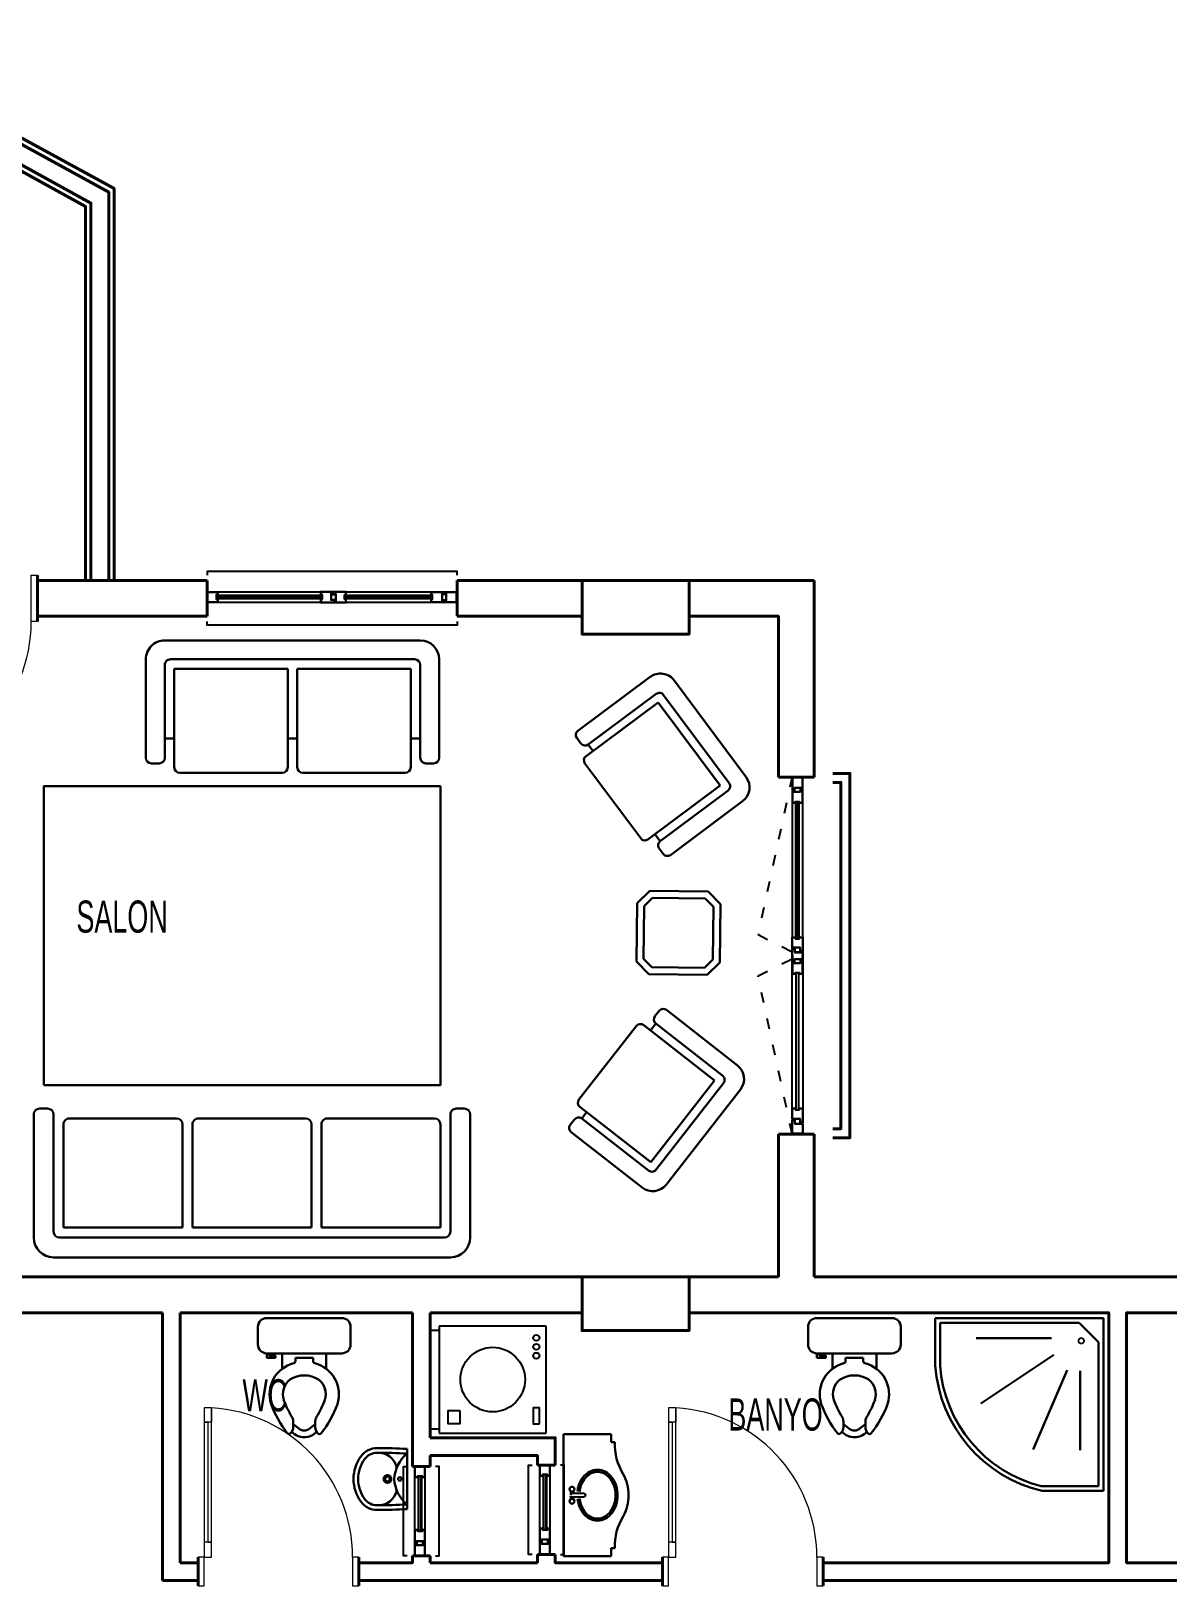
# Model space of a CAD drawing. Header units: millimetres. Extents: x 52 to 4690, y 30 to 1580.
# Drawn here: x 3074 to 3710, y 707 to 1578 of the extents above; entities that cross this region are included whole.
import ezdxf

# ---------------------------------------------------------------- set-up
doc = ezdxf.new("R2010")
doc.units = ezdxf.units.MM
doc.linetypes.add('ACAD_ISO03W100', pattern=[30, 12, -18])
doc.layers.add('14_ISLAK_MEKAN_TEFRİŞ', color=134, linetype='Continuous')
for name, color, linetype, lineweight in [('CAM', 253, 'Continuous', 15), ('duvar_40', 45, 'Continuous', 40), ('PENC_25', 74, 'Continuous', 25), ('TEF', 145, 'Continuous', 30), ('yazı', 253, 'Continuous', 20)]:
    doc.layers.add(name, color=color, linetype=linetype, lineweight=lineweight)
doc.styles.add('ARIAL', font='Arial')

# ---------------------------------------------------------------- blocks, each defined once
blk = doc.blocks.new('21')
at = {"layer": 'CAM'}
for p, q in [((3501.792109, 1069.451427), (3501.792109, 1146.012424)), ((3501.792109, 1146.012424), (3502.292109, 1146.012424)), ((3502.292109, 1146.012424), (3502.292109, 1069.451427)), ((3503.292109, 1069.451427), (3503.292109, 1146.012424)), ((3503.292109, 1146.012424), (3503.792109, 1146.012424)), ((3503.792109, 1146.012424), (3503.792109, 1069.451427)), ((3502.292109, 1069.451427), (3501.792109, 1069.451427)), ((3503.792109, 1069.451427), (3503.292109, 1069.451427)), ((3501.792109, 1050.251419), (3501.792109, 973.690422)), ((3502.292109, 1050.251419), (3501.792109, 1050.251419)), ((3502.292109, 973.690422), (3502.292109, 1050.251419)), ((3503.292109, 1050.251419), (3503.292109, 973.690422)), ((3503.792109, 1050.251419), (3503.292109, 1050.251419)), ((3503.792109, 973.690422), (3503.792109, 1050.251419)), ((3501.792109, 973.690422), (3502.292109, 973.690422)), ((3503.292109, 973.690422), (3503.792109, 973.690422))]:
    blk.add_line(p, q, dxfattribs=at)
at = {"layer": 'duvar_40', "linetype": 'ByBlock'}
for p, q in [((3492.162892, 1159.851435), (3512.162892, 1159.851435)), ((3492.162892, 959.851435), (3512.162892, 959.851435))]:
    blk.add_line(p, q, dxfattribs=at)
at = {"layer": 'duvar_40', "linetype": 'ByBlock', "flags": 128}
for points in [[(3522.673898, 1161.844051), (3532.173898, 1161.844051), (3532.173898, 957.851435), (3522.673898, 957.851435)], [(3522.673898, 1156.844051), (3527.173898, 1156.844051), (3527.173898, 962.851435), (3522.673898, 962.851435)]]:
    blk.add_lwpolyline(points, dxfattribs=at)
at = {"layer": 'PENC_25', "linetype": 'ACAD_ISO03W100', "ltscale": 0.5}
for p, q in [((3499.792119, 1160.021081), (3480.749221, 1071.608863)), ((3480.749221, 1071.608863), (3499.792119, 1062.021082)), ((3480.749221, 1048.433299), (3499.792119, 1058.02108)), ((3499.792119, 960.021081), (3480.749221, 1048.433299))]:
    blk.add_line(p, q, dxfattribs=at)
at = {"layer": 'PENC_25'}
for p, q in [((3505.79211, 1159.851423), (3499.792107, 1159.851423)), ((3499.792107, 1159.851423), (3499.792107, 1159.851423)), ((3499.792107, 1159.851423), (3505.79211, 1159.851423)), ((3499.792107, 1159.851423), (3499.792107, 1151.82664)), ((3502.792109, 1159.851423), (3499.792107, 1159.851423)), ((3499.992107, 1159.426643), (3499.992107, 1152.02664)), ((3501.592109, 1159.426643), (3499.992107, 1159.426643)), ((3503.992109, 1159.426643), (3501.592109, 1159.426643)), ((3501.592109, 1159.426643), (3501.592109, 1159.426643)), ((3505.79211, 1159.851423), (3502.792109, 1159.851423)), ((3502.792109, 1159.851423), (3502.792109, 1159.851423)), ((3502.792109, 1159.851423), (3502.792109, 1159.851423)), ((3502.792109, 1159.851423), (3502.792109, 1159.851423)), ((3505.59211, 1159.426643), (3503.992109, 1159.426643)), ((3503.992109, 1159.426643), (3503.992109, 1159.426643)), ((3505.59211, 1154.026641), (3505.59211, 1159.426643)), ((3505.79211, 1159.851423), (3505.79211, 1159.851423)), ((3505.79211, 1153.826641), (3505.79211, 1159.851423)), ((3499.792107, 1151.82664), (3501.292109, 1151.82664)), ((3504.292109, 1151.52664), (3499.792107, 1151.52664)), ((3499.792107, 1151.52664), (3499.792107, 1145.312424)), ((3499.992107, 1152.02664), (3501.092109, 1152.02664)), ((3504.492109, 1151.32664), (3499.992107, 1151.32664)), ((3499.992107, 1151.32664), (3499.992107, 1145.512424)), ((3501.092109, 1152.02664), (3501.092109, 1154.026641)), ((3501.092109, 1154.026641), (3505.59211, 1154.026641)), ((3501.292109, 1151.82664), (3501.292109, 1153.826641)), ((3501.292109, 1153.826641), (3505.79211, 1153.826641)), ((3505.79211, 1153.526641), (3504.292109, 1153.526641)), ((3504.292109, 1153.526641), (3504.292109, 1151.52664)), ((3505.59211, 1153.326641), (3504.492109, 1153.326641)), ((3504.492109, 1153.326641), (3504.492109, 1151.32664)), ((3505.59211, 1145.512424), (3505.59211, 1153.326641)), ((3505.79211, 1145.312424), (3505.79211, 1153.526641)), ((3499.792107, 1145.312424), (3501.792109, 1145.312424)), ((3499.792107, 1145.312424), (3499.792107, 1059.851423)), ((3499.992107, 1145.512424), (3501.592109, 1145.512424)), ((3501.592109, 1145.512424), (3501.592109, 1146.212424)), ((3501.592109, 1146.212424), (3503.992109, 1146.212424)), ((3501.792109, 1145.312424), (3501.792109, 1146.012424)), ((3501.792109, 1146.012424), (3503.792109, 1146.012424)), ((3503.792109, 1146.012424), (3503.792109, 1145.312424)), ((3503.792109, 1145.312424), (3505.79211, 1145.312424)), ((3503.992109, 1146.212424), (3503.992109, 1145.512424)), ((3503.992109, 1145.512424), (3505.59211, 1145.512424)), ((3505.79211, 1059.851423), (3505.79211, 1145.312424)), ((3499.792107, 1064.151425), (3499.792107, 1070.151427)), ((3499.792107, 1070.151427), (3501.792109, 1070.151427)), ((3504.292109, 1064.151425), (3499.792107, 1064.151425)), ((3499.792107, 1059.851423), (3499.792107, 1063.851425)), ((3499.792107, 1063.851425), (3501.292109, 1063.851425)), ((3499.992107, 1064.351425), (3499.992107, 1069.951427)), ((3499.992107, 1069.951427), (3501.592109, 1069.951427)), ((3504.492109, 1064.351425), (3499.992107, 1064.351425)), ((3499.992107, 1059.851423), (3499.992107, 1063.651425)), ((3499.992107, 1063.651425), (3501.092109, 1063.651425)), ((3501.092109, 1063.651425), (3501.092109, 1061.651424)), ((3501.292109, 1063.851425), (3501.292109, 1061.851424)), ((3501.592109, 1069.951427), (3501.592109, 1069.251427)), ((3501.592109, 1069.251427), (3503.992109, 1069.251427)), ((3501.792109, 1070.151427), (3501.792109, 1069.451427)), ((3501.792109, 1069.451427), (3503.792109, 1069.451427)), ((3503.792109, 1069.451427), (3503.792109, 1070.151427)), ((3503.792109, 1070.151427), (3505.79211, 1070.151427)), ((3503.992109, 1069.251427), (3503.992109, 1069.951427)), ((3503.992109, 1069.951427), (3505.59211, 1069.951427)), ((3504.292109, 1062.151424), (3504.292109, 1064.151425)), ((3504.492109, 1062.351424), (3504.492109, 1064.351425)), ((3505.59211, 1062.351424), (3504.492109, 1062.351424)), ((3505.59211, 1069.951427), (3505.59211, 1062.351424)), ((3505.79211, 1070.151427), (3505.79211, 1062.151424)), ((3499.792107, 1059.851423), (3499.792107, 1055.851421)), ((3499.792107, 974.390422), (3499.792107, 1059.851423)), ((3499.792107, 1055.851421), (3501.292109, 1055.851421)), ((3504.292109, 1055.551421), (3499.792107, 1055.551421)), ((3499.792107, 1055.551421), (3499.792107, 1049.551419)), ((3499.992107, 1059.851423), (3499.992107, 1056.051421)), ((3499.992107, 1056.051421), (3501.092109, 1056.051421)), ((3504.492109, 1055.351421), (3499.992107, 1055.351421)), ((3499.992107, 1055.351421), (3499.992107, 1049.751419)), ((3501.092109, 1061.651424), (3505.59211, 1061.651424)), ((3501.092109, 1056.051421), (3501.092109, 1058.051423)), ((3501.092109, 1058.051423), (3505.59211, 1058.051423)), ((3501.292109, 1061.851424), (3505.79211, 1061.851424)), ((3501.292109, 1055.851421), (3501.292109, 1057.851423)), ((3501.292109, 1057.851423), (3505.79211, 1057.851423)), ((3505.79211, 1062.151424), (3504.292109, 1062.151424)), ((3505.79211, 1057.551423), (3504.292109, 1057.551423)), ((3504.292109, 1057.551423), (3504.292109, 1055.551421)), ((3505.59211, 1057.351423), (3504.492109, 1057.351423)), ((3504.492109, 1057.351423), (3504.492109, 1055.351421)), ((3505.59211, 1061.651424), (3505.59211, 1059.851423)), ((3505.59211, 1058.051423), (3505.59211, 1059.851423)), ((3505.59211, 1049.751419), (3505.59211, 1057.351423)), ((3505.79211, 1061.851424), (3505.79211, 1059.851423)), ((3505.79211, 1057.851423), (3505.79211, 1059.851423)), ((3505.79211, 1059.851423), (3505.79211, 974.390422)), ((3505.79211, 1049.551419), (3505.79211, 1057.551423)), ((3499.792107, 1049.551419), (3501.792109, 1049.551419)), ((3499.992107, 1049.751419), (3501.592109, 1049.751419)), ((3501.592109, 1049.751419), (3501.592109, 1050.451419)), ((3501.592109, 1050.451419), (3503.992109, 1050.451419)), ((3501.792109, 1049.551419), (3501.792109, 1050.251419)), ((3501.792109, 1050.251419), (3503.792109, 1050.251419)), ((3503.792109, 1050.251419), (3503.792109, 1049.551419)), ((3503.792109, 1049.551419), (3505.79211, 1049.551419)), ((3503.992109, 1050.451419), (3503.992109, 1049.751419)), ((3503.992109, 1049.751419), (3505.59211, 1049.751419)), ((3499.792107, 968.176206), (3499.792107, 974.390422)), ((3499.792107, 974.390422), (3501.792109, 974.390422)), ((3504.292109, 968.176206), (3499.792107, 968.176206)), ((3499.792107, 959.851423), (3499.792107, 967.876206)), ((3499.792107, 967.876206), (3501.292109, 967.876206)), ((3499.992107, 968.376206), (3499.992107, 974.190422)), ((3499.992107, 974.190422), (3501.592109, 974.190422)), ((3504.492109, 968.376206), (3499.992107, 968.376206)), ((3499.992107, 960.276203), (3499.992107, 967.676206)), ((3499.992107, 967.676206), (3501.092109, 967.676206)), ((3501.092109, 967.676206), (3501.092109, 965.676205)), ((3501.292109, 967.876206), (3501.292109, 965.876205)), ((3501.592109, 974.190422), (3501.592109, 973.490422)), ((3501.592109, 973.490422), (3503.992109, 973.490422)), ((3501.792109, 974.390422), (3501.792109, 973.690422)), ((3501.792109, 973.690422), (3503.792109, 973.690422)), ((3503.792109, 973.690422), (3503.792109, 974.390422)), ((3503.792109, 974.390422), (3505.79211, 974.390422)), ((3503.992109, 973.490422), (3503.992109, 974.190422)), ((3503.992109, 974.190422), (3505.59211, 974.190422)), ((3504.292109, 966.176205), (3504.292109, 968.176206)), ((3504.492109, 966.376205), (3504.492109, 968.376206)), ((3505.59211, 974.190422), (3505.59211, 966.376205)), ((3505.79211, 974.390422), (3505.79211, 966.176205)), ((3505.79211, 959.851423), (3499.792107, 959.851423)), ((3499.792107, 959.851423), (3499.792107, 959.851423)), ((3499.792107, 959.851423), (3505.79211, 959.851423)), ((3502.792109, 959.851423), (3499.792107, 959.851423)), ((3501.592109, 960.276203), (3499.992107, 960.276203)), ((3501.092109, 965.676205), (3505.59211, 965.676205)), ((3501.292109, 965.876205), (3505.79211, 965.876205)), ((3503.992109, 960.276203), (3501.592109, 960.276203)), ((3501.592109, 960.276203), (3501.592109, 960.276203)), ((3505.79211, 959.851423), (3502.792109, 959.851423)), ((3502.792109, 959.851423), (3502.792109, 959.851423)), ((3502.792109, 959.851423), (3502.792109, 959.851423)), ((3502.792109, 959.851423), (3502.792109, 959.851423)), ((3505.59211, 960.276203), (3503.992109, 960.276203)), ((3503.992109, 960.276203), (3503.992109, 960.276203)), ((3505.79211, 966.176205), (3504.292109, 966.176205)), ((3505.59211, 966.376205), (3504.492109, 966.376205)), ((3505.59211, 965.676205), (3505.59211, 960.276203)), ((3505.79211, 965.876205), (3505.79211, 959.851423)), ((3505.79211, 959.851423), (3505.79211, 959.851423))]:
    blk.add_line(p, q, dxfattribs=at)
blk = doc.blocks.new('22')
at = {"layer": 'CAM', "flags": 128}
for points in [[(3177.438115, 1261.142956), (3236.500244, 1261.142956), (3236.500244, 1261.642956), (3177.438115, 1261.642956)], [(3177.438115, 1259.642956), (3236.500244, 1259.642956), (3236.500244, 1260.142956), (3177.438115, 1260.142956)], [(3249.400249, 1261.142956), (3298.323893, 1261.142956), (3298.323893, 1261.642956), (3249.400249, 1261.642956)], [(3249.400249, 1259.642956), (3298.323893, 1259.642956), (3298.323893, 1260.142956), (3249.400249, 1260.142956)]]:
    blk.add_lwpolyline(points, close=True, dxfattribs=at)
at = {"layer": 'duvar_40', "linetype": 'ByBlock', "flags": 128}
for points in [[(3172.162892, 1249.851439), (3172.162892, 1269.851439)], [(3312.162892, 1249.851439), (3312.162892, 1269.851439)]]:
    blk.add_lwpolyline(points, dxfattribs=at)
at = {"layer": 'PENC_25'}
for p, q in [((3178.138115, 1263.642957), (3297.623893, 1263.642957)), ((3297.623893, 1257.642954), (3178.138115, 1257.642954))]:
    blk.add_line(p, q, dxfattribs=at)
at = {"layer": 'PENC_25', "flags": 128}
for points in [[(3312.162892, 1272.851439), (3312.162892, 1274.851439), (3172.162892, 1274.851439), (3172.162892, 1272.851439)], [(3312.162892, 1246.851439), (3312.162892, 1244.934472), (3172.162892, 1244.934472), (3172.162892, 1246.851439)]]:
    blk.add_lwpolyline(points, dxfattribs=at)
for points in [[(3172.162892, 1263.642957), (3172.162892, 1257.642954), (3172.162892, 1257.642954)], [(3178.138115, 1257.642954), (3172.162892, 1257.642954), (3172.162892, 1263.642957), (3178.138115, 1263.642957), (3178.138115, 1261.642956), (3177.438115, 1261.642956), (3177.438115, 1259.642956), (3178.138115, 1259.642956)], [(3177.938115, 1257.842954), (3172.338112, 1257.842954), (3172.338112, 1263.442957), (3177.938115, 1263.442957), (3177.938115, 1261.842956), (3177.238115, 1261.842956), (3177.238115, 1259.442956), (3177.938115, 1259.442956)], [(3235.800244, 1257.642954), (3243.800247, 1257.642954), (3243.800247, 1259.142956), (3241.800246, 1259.142956), (3241.800246, 1263.642957), (3235.800244, 1263.642957), (3235.800244, 1261.642956), (3236.500244, 1261.642956), (3236.500244, 1259.642956), (3235.800244, 1259.642956)], [(3236.000244, 1257.842954), (3243.600247, 1257.842954), (3243.600247, 1258.942956), (3241.600246, 1258.942956), (3241.600246, 1263.442957), (3236.000244, 1263.442957), (3236.000244, 1261.842956), (3236.700244, 1261.842956), (3236.700244, 1259.442956), (3236.000244, 1259.442956)], [(3250.100249, 1263.642957), (3242.100246, 1263.642957), (3242.100246, 1262.142956), (3244.100247, 1262.142956), (3244.100247, 1257.642954), (3250.100249, 1257.642954), (3250.100249, 1259.642956), (3249.400249, 1259.642956), (3249.400249, 1261.642956), (3250.100249, 1261.642956)], [(3249.900249, 1263.442957), (3242.300246, 1263.442957), (3242.300246, 1262.342956), (3244.300247, 1262.342956), (3244.300247, 1257.842954), (3249.900249, 1257.842954), (3249.900249, 1259.442956), (3249.200249, 1259.442956), (3249.200249, 1261.842956), (3249.900249, 1261.842956)], [(3297.623893, 1263.642957), (3305.83811, 1263.642957), (3305.83811, 1262.142956), (3303.838109, 1262.142956), (3303.838109, 1257.642954), (3297.623893, 1257.642954), (3297.623893, 1259.642956), (3298.323893, 1259.642956), (3298.323893, 1261.642956), (3297.623893, 1261.642956)], [(3297.823893, 1263.442957), (3305.63811, 1263.442957), (3305.63811, 1262.342956), (3303.638109, 1262.342956), (3303.638109, 1257.842954), (3297.823893, 1257.842954), (3297.823893, 1259.442956), (3298.523893, 1259.442956), (3298.523893, 1261.842956), (3297.823893, 1261.842956)], [(3312.162892, 1257.642954), (3304.138109, 1257.642954), (3304.138109, 1259.142956), (3306.13811, 1259.142956), (3306.13811, 1263.642957), (3312.162892, 1263.642957), (3312.162892, 1260.642956)], [(3311.738112, 1257.842954), (3304.338109, 1257.842954), (3304.338109, 1258.942956), (3306.33811, 1258.942956), (3306.33811, 1263.442957), (3311.738112, 1263.442957), (3311.738112, 1261.842956), (3311.738112, 1259.442956)], [(3312.162892, 1263.642957), (3312.162892, 1257.642954)], [(3235.600244, 1261.142956), (3236.500244, 1261.142956), (3236.500244, 1260.142956), (3235.600244, 1260.142956)]]:
    blk.add_lwpolyline(points, close=True, dxfattribs=at)
blk = doc.blocks.new('C6')
at = {"layer": 'duvar_40', "linetype": 'ByBlock'}
for p, q in [((2987.162892, 1272.895972), (2987.162892, 1246.895878)), ((3077.162892, 1272.851388), (3077.162892, 1246.851295)), ((2987.162887, 1249.896051), (2987.162887, 1269.896051)), ((3077.162887, 1269.851467), (3077.162887, 1249.851467)), ((3077.17441, 1269.850711), (3077.162892, 1269.850711)), ((3077.162892, 1269.850711), (3077.17441, 1269.850711))]:
    blk.add_line(p, q, dxfattribs=at)
at = {"layer": 'PENC_25', "lineweight": 20}
for p, q in [((2987.162892, 1246.895878), (2987.162892, 1272.896023)), ((2987.162892, 1272.895972), (2990.63547, 1272.895972)), ((2990.63547, 1272.895972), (2990.63547, 1246.895878)), ((3073.690313, 1246.851295), (3073.690313, 1272.851388)), ((3073.690313, 1272.851388), (3077.162892, 1272.851388)), ((3077.162892, 1272.851439), (3077.162892, 1246.851295)), ((2990.63547, 1246.895878), (2987.162892, 1246.895878)), ((3077.162892, 1246.851295), (3073.690313, 1246.851295)), ((2994.63547, 1163.172473), (2990.63547, 1163.172473))]:
    blk.add_line(p, q, dxfattribs=at)
at = {"layer": 'PENC_25', "lineweight": 20, "flags": 128}
blk.add_lwpolyline([(2990.63547, 1163.172473), (2990.63547, 1246.895878), (2994.63547, 1246.895878), (2994.63547, 1163.172473), (2994.63547, 1171.244909), (2990.63547, 1171.244909), (2992.63547, 1171.244909), (2992.63547, 1238.333976), (2994.63547, 1238.333976), (2990.63547, 1238.333976)], dxfattribs=at)
at = {"layer": 'PENC_25', "lineweight": 20}
blk.add_arc((2989.888225, 1246.839993), 83.80209, 273.247447, 0.007727, dxfattribs=at)
blk = doc.blocks.new('F3')
at = {"layer": 'duvar_40', "linetype": 'ByBlock'}
for p, q in [((3167.162892, 706.851481), (3167.162892, 722.851575)), ((3257.162892, 706.896065), (3257.162892, 722.896159)), ((3167.162887, 719.851402), (3167.162887, 709.851402)), ((3257.162887, 709.895986), (3257.162887, 719.895986)), ((3257.17441, 709.896742), (3257.162892, 709.896742)), ((3257.162892, 709.896742), (3257.17441, 709.896742))]:
    blk.add_line(p, q, dxfattribs=at)
at = {"layer": 'PENC_25', "lineweight": 20}
for p, q in [((3174.63547, 806.57498), (3170.63547, 806.57498)), ((3170.63547, 722.851575), (3167.162892, 722.851575)), ((3167.162892, 722.851575), (3167.162892, 706.85143)), ((3170.63547, 706.851481), (3170.63547, 722.851575)), ((3257.162892, 722.896159), (3253.690313, 722.896159)), ((3253.690313, 722.896159), (3253.690313, 706.896065)), ((3257.162892, 706.896014), (3257.162892, 722.896159)), ((3167.162892, 706.851481), (3170.63547, 706.851481)), ((3253.690313, 706.896065), (3257.162892, 706.896065))]:
    blk.add_line(p, q, dxfattribs=at)
at = {"layer": 'PENC_25', "lineweight": 20, "flags": 128}
blk.add_lwpolyline([(3170.63547, 806.57498), (3170.63547, 722.851575), (3174.63547, 722.851575), (3174.63547, 806.57498), (3174.63547, 798.502545), (3170.63547, 798.502545), (3172.63547, 798.502545), (3172.63547, 731.413478), (3174.63547, 731.413478), (3170.63547, 731.413478)], dxfattribs=at)
at = {"layer": 'PENC_25', "lineweight": 20}
blk.add_arc((3169.888225, 722.907461), 83.80209, 359.992273, 86.752553, dxfattribs=at)
blk = doc.blocks.new('F4')
at = {"layer": 'duvar_40', "linetype": 'ByBlock'}
for p, q in [((3427.162892, 706.851481), (3427.162892, 722.851575)), ((3517.162892, 706.896065), (3517.162892, 722.896159)), ((3427.162887, 719.851402), (3427.162887, 709.851402)), ((3517.162887, 709.895986), (3517.162887, 719.895986)), ((3517.17441, 709.896742), (3517.162892, 709.896742)), ((3517.162892, 709.896742), (3517.17441, 709.896742))]:
    blk.add_line(p, q, dxfattribs=at)
at = {"layer": 'PENC_25', "lineweight": 20}
for p, q in [((3434.63547, 806.57498), (3430.63547, 806.57498)), ((3430.63547, 722.851575), (3427.162892, 722.851575)), ((3427.162892, 722.851575), (3427.162892, 706.85143)), ((3430.63547, 706.851481), (3430.63547, 722.851575)), ((3517.162892, 722.896159), (3513.690313, 722.896159)), ((3513.690313, 722.896159), (3513.690313, 706.896065)), ((3517.162892, 706.896014), (3517.162892, 722.896159)), ((3427.162892, 706.851481), (3430.63547, 706.851481)), ((3513.690313, 706.896065), (3517.162892, 706.896065))]:
    blk.add_line(p, q, dxfattribs=at)
at = {"layer": 'PENC_25', "lineweight": 20, "flags": 128}
blk.add_lwpolyline([(3430.63547, 806.57498), (3430.63547, 722.851575), (3434.63547, 722.851575), (3434.63547, 806.57498), (3434.63547, 798.502545), (3430.63547, 798.502545), (3432.63547, 798.502545), (3432.63547, 731.413478), (3434.63547, 731.413478), (3430.63547, 731.413478)], dxfattribs=at)
at = {"layer": 'PENC_25', "lineweight": 20}
blk.add_arc((3429.888225, 722.907461), 83.80209, 359.992273, 86.752553, dxfattribs=at)
blk = doc.blocks.new('F5')
at = {"layer": 'CAM', "flags": 128}
for points in [[(3360.871375, 769.189158), (3360.871375, 738.303381), (3360.371375, 738.303381), (3360.371375, 769.189158)], [(3362.371375, 769.189158), (3362.371375, 738.303381), (3361.871375, 738.303381), (3361.871375, 769.189158)]]:
    blk.add_lwpolyline(points, close=True, dxfattribs=at)
at = {"layer": 'duvar_40', "linetype": 'ByBlock', "flags": 128}
for points in [[(3367.162892, 774.464381), (3357.162892, 774.464381)], [(3367.162892, 724.464381), (3357.162892, 724.464381)]]:
    blk.add_lwpolyline(points, dxfattribs=at)
at = {"layer": 'PENC_25'}
for p, q in [((3358.371374, 768.489158), (3358.371374, 739.003381)), ((3364.371377, 739.003381), (3364.371377, 768.489158))]:
    blk.add_line(p, q, dxfattribs=at)
at = {"layer": 'PENC_25', "flags": 128}
for points in [[(3354.162892, 724.464381), (3352.162892, 724.464381), (3352.162892, 774.464381), (3354.162892, 774.464381)], [(3370.162892, 724.464381), (3372.079859, 724.464381), (3372.079859, 774.464381), (3370.162892, 774.464381)]]:
    blk.add_lwpolyline(points, dxfattribs=at)
for points in [[(3358.371374, 774.464381), (3364.371377, 774.464381), (3364.371377, 774.464381)], [(3364.371377, 768.489158), (3364.371377, 774.464381), (3358.371374, 774.464381), (3358.371374, 768.489158), (3360.371375, 768.489158), (3360.371375, 769.189158), (3362.371375, 769.189158), (3362.371375, 768.489158)], [(3364.171377, 768.689158), (3364.171377, 774.289162), (3358.571374, 774.289162), (3358.571374, 768.689158), (3360.171375, 768.689158), (3360.171375, 769.389158), (3362.571375, 769.389158), (3362.571375, 768.689158)], [(3358.371374, 739.003381), (3358.371374, 730.789163), (3359.871375, 730.789163), (3359.871375, 732.789164), (3364.371377, 732.789164), (3364.371377, 739.003381), (3362.371375, 739.003381), (3362.371375, 738.303381), (3360.371375, 738.303381), (3360.371375, 739.003381)], [(3364.371377, 724.464381), (3364.371377, 732.489164), (3362.871375, 732.489164), (3362.871375, 730.489163), (3358.371374, 730.489163), (3358.371374, 724.464381), (3361.371375, 724.464381)], [(3358.571374, 738.803381), (3358.571374, 730.989163), (3359.671375, 730.989163), (3359.671375, 732.989164), (3364.171377, 732.989164), (3364.171377, 738.803381), (3362.571375, 738.803381), (3362.571375, 738.103381), (3360.171375, 738.103381), (3360.171375, 738.803381)], [(3364.171377, 724.889161), (3364.171377, 732.289164), (3363.071375, 732.289164), (3363.071375, 730.289163), (3358.571374, 730.289163), (3358.571374, 724.889161), (3360.171375, 724.889161), (3362.571375, 724.889161)], [(3358.371374, 724.464381), (3364.371377, 724.464381)]]:
    blk.add_lwpolyline(points, close=True, dxfattribs=at)
blk = doc.blocks.new('F7')
at = {"layer": 'CAM', "flags": 128}
for points in [[(3290.871375, 768.375391), (3290.871375, 737.489613), (3290.371375, 737.489613), (3290.371375, 768.375391)], [(3292.371375, 768.375391), (3292.371375, 737.489613), (3291.871375, 737.489613), (3291.871375, 768.375391)]]:
    blk.add_lwpolyline(points, close=True, dxfattribs=at)
at = {"layer": 'duvar_40', "linetype": 'ByBlock', "flags": 128}
for points in [[(3297.162892, 773.650614), (3287.162892, 773.650614)], [(3297.162892, 723.650614), (3287.162892, 723.650614)]]:
    blk.add_lwpolyline(points, dxfattribs=at)
at = {"layer": 'PENC_25'}
for p, q in [((3288.371374, 767.675391), (3288.371374, 738.189613)), ((3294.371377, 738.189613), (3294.371377, 767.675391))]:
    blk.add_line(p, q, dxfattribs=at)
at = {"layer": 'PENC_25', "flags": 128}
for points in [[(3284.162892, 723.650614), (3282.162892, 723.650614), (3282.162892, 773.650614), (3284.162892, 773.650614)], [(3300.162892, 723.650614), (3302.079859, 723.650614), (3302.079859, 773.650614), (3300.162892, 773.650614)]]:
    blk.add_lwpolyline(points, dxfattribs=at)
for points in [[(3288.371374, 773.650614), (3294.371377, 773.650614), (3294.371377, 773.650614)], [(3294.371377, 767.675391), (3294.371377, 773.650614), (3288.371374, 773.650614), (3288.371374, 767.675391), (3290.371375, 767.675391), (3290.371375, 768.375391), (3292.371375, 768.375391), (3292.371375, 767.675391)], [(3294.171377, 767.875391), (3294.171377, 773.475394), (3288.571374, 773.475394), (3288.571374, 767.875391), (3290.171375, 767.875391), (3290.171375, 768.575391), (3292.571375, 768.575391), (3292.571375, 767.875391)], [(3288.371374, 738.189613), (3288.371374, 729.975396), (3289.871375, 729.975396), (3289.871375, 731.975397), (3294.371377, 731.975397), (3294.371377, 738.189613), (3292.371375, 738.189613), (3292.371375, 737.489613), (3290.371375, 737.489613), (3290.371375, 738.189613)], [(3294.371377, 723.650614), (3294.371377, 731.675397), (3292.871375, 731.675397), (3292.871375, 729.675396), (3288.371374, 729.675396), (3288.371374, 723.650614), (3291.371375, 723.650614)], [(3288.571374, 737.989613), (3288.571374, 730.175396), (3289.671375, 730.175396), (3289.671375, 732.175397), (3294.171377, 732.175397), (3294.171377, 737.989613), (3292.571375, 737.989613), (3292.571375, 737.289613), (3290.171375, 737.289613), (3290.171375, 737.989613)], [(3294.171377, 724.075394), (3294.171377, 731.475397), (3293.071375, 731.475397), (3293.071375, 729.475396), (3288.571374, 729.475396), (3288.571374, 724.075394), (3290.171375, 724.075394), (3292.571375, 724.075394)], [(3288.371374, 723.650614), (3294.371377, 723.650614)]]:
    blk.add_lwpolyline(points, close=True, dxfattribs=at)
blk = doc.blocks.new('cc20')
at = {"layer": '14_ISLAK_MEKAN_TEFRİŞ'}
for p, q in [((1742.369819, -368.612928), (1682.369819, -368.612928)), ((1682.369819, -368.612928), (1682.369819, -428.612928)), ((1742.369819, -428.612928), (1742.369819, -368.612928)), ((1682.369819, -428.612928), (1742.369819, -428.612928)), ((1684.90983, -428.612928), (1684.90983, -433.612928)), ((1684.90983, -433.612928), (1734.90983, -433.612928)), ((1734.90983, -433.612928), (1739.90983, -433.612928))]:
    blk.add_line(p, q, dxfattribs=at)
at = {"layer": '14_ISLAK_MEKAN_TEFRİŞ', "flags": 128}
for points in [[(1737.220816, -372.507007), (1728.120789, -372.507007), (1728.120789, -375.879618), (1737.220816, -375.879618)], [(1729.622102, -417.062859), (1737.209566, -417.062859), (1737.209566, -423.576721), (1729.622102, -423.576721)]]:
    blk.add_lwpolyline(points, close=True, dxfattribs=at)
blk.add_lwpolyline([(1739.90983, -433.612928), (1739.90983, -428.612928)], dxfattribs=at)
at = {"layer": '14_ISLAK_MEKAN_TEFRİŞ'}
for centre, radius in [((1688.999124, -374.193312), 1.686306), ((1693.999124, -374.193312), 1.686306), ((1698.999124, -374.193312), 1.686306), ((1712.369819, -398.612928), 18.080866)]:
    blk.add_circle(centre, radius, dxfattribs=at)
blk = doc.blocks.new('kjnklnlkfşfg')
at = {"layer": 'TEF'}
for p, q in [((55318.198142, 10894.247562), (55318.198142, 10952.02534)), ((55325.97592, 10955.358673), (55321.531476, 10955.358673)), ((55329.309254, 10897.580895), (55329.309254, 10952.02534)), ((55329.309254, 10952.02534), (55334.864809, 10952.02534)), ((55334.864809, 10899.803117), (55334.864809, 10957.580895)), ((55398.198142, 10960.914228), (55338.198142, 10960.914228)), ((55401.531476, 10899.803117), (55401.531476, 10957.580895)), ((55401.531476, 10952.02534), (55406.608263, 10952.02534)), ((55406.608263, 10897.580895), (55406.608263, 10952.02534)), ((55409.941597, 10955.358673), (55414.386041, 10955.358673)), ((55417.719374, 10894.247562), (55417.719374, 10952.02534)), ((55404.309254, 10894.247562), (55332.642587, 10894.247562)), ((55401.531476, 10899.803117), (55334.864809, 10899.803117)), ((55404.309254, 10883.136451), (55329.309254, 10883.136451)), ((55404.309254, 10883.136451), (55406.608434, 10883.136451))]:
    blk.add_line(p, q, dxfattribs=at)
for centre, radius, start, end in [((55321.531476, 10952.02534), 3.333333, 90, 180), ((55325.97592, 10952.02534), 3.333333, 0, 90), ((55338.198142, 10957.580895), 3.333333, 90, 180), ((55398.198142, 10957.580895), 3.333333, 0, 90), ((55409.941597, 10952.02534), 3.333333, 90, 180), ((55414.386041, 10952.02534), 3.333333, 0, 90), ((55329.309254, 10894.247562), 11.111111, 180, 270), ((55332.642587, 10897.580895), 3.333333, 180, 270), ((55403.27493, 10897.580895), 3.333333, 270, 0), ((55406.608263, 10894.247562), 11.111111, 270, 0)]:
    blk.add_arc(centre, radius, start, end, dxfattribs=at)
blk = doc.blocks.new('ÇSDKJLFGDF')
at = {"layer": 'TEF'}
for p, q in [((86252.764353, -35586.344067), (86314.764353, -35586.344067)), ((86317.764353, -35593.344067), (86317.764353, -35589.344067)), ((86242.764353, -35696.344067), (86242.764353, -35596.344067)), ((86252.764353, -35696.344067), (86252.764353, -35599.344067)), ((86255.764353, -35596.344067), (86314.764353, -35596.344067)), ((86257.764353, -35661.344067), (86257.764353, -35601.344067)), ((86257.764353, -35601.344067), (86309.764353, -35601.344067)), ((86312.764353, -35658.344067), (86312.764353, -35604.344067)), ((86257.764353, -35661.344067), (86309.764353, -35661.344067)), ((86257.764353, -35666.344067), (86309.764353, -35666.344067)), ((86257.764353, -35696.344067), (86257.764353, -35666.344067)), ((86312.764353, -35696.344067), (86312.764353, -35669.344067)), ((86242.764353, -35696.344067), (86242.764353, -35796.344067)), ((86252.764353, -35696.344067), (86252.764353, -35793.344067)), ((86257.764353, -35696.344067), (86257.764353, -35726.344067)), ((86312.764353, -35696.344067), (86312.764353, -35723.344067)), ((86257.764353, -35726.344067), (86309.764353, -35726.344067)), ((86257.764353, -35731.344067), (86257.764353, -35791.344067)), ((86257.764353, -35731.344067), (86309.764353, -35731.344067)), ((86312.764353, -35734.344067), (86312.764353, -35788.344067)), ((86255.764353, -35796.344067), (86314.764353, -35796.344067)), ((86257.764353, -35791.344067), (86309.764353, -35791.344067)), ((86317.764353, -35799.344067), (86317.764353, -35803.344067)), ((86252.764353, -35806.344067), (86314.764353, -35806.344067))]:
    blk.add_line(p, q, dxfattribs=at)
for centre, radius, start, end in [((86252.764353, -35596.344067), 10, 90, 180), ((86314.764353, -35589.344067), 3, 0, 90), ((86314.764353, -35593.344067), 3, 270, 0), ((86255.764353, -35599.344067), 3, 90, 180), ((86309.764353, -35604.344067), 3, 0, 90), ((86309.764353, -35658.344067), 3, 270, 0), ((86309.764353, -35669.344067), 3, 0, 90), ((86309.764353, -35723.344067), 3, 270, 0), ((86309.764353, -35734.344067), 3, 0, 90), ((86309.764353, -35788.344067), 3, 270, 0), ((86252.764353, -35796.344067), 10, 180, 270), ((86255.764353, -35793.344067), 3, 180, 270), ((86314.764353, -35799.344067), 3, 0, 90), ((86314.764353, -35803.344067), 3, 270, 0)]:
    blk.add_arc(centre, radius, start, end, dxfattribs=at)
blk = doc.blocks.new('kjlfdndşlknfndfkldfdf')
at = {"layer": 'TEF'}
for p, q in [((55328.507839, 11493.256828), (55246.495339, 11493.256828)), ((55328.507839, 11493.256828), (55410.520339, 11493.256828)), ((55234.345339, 11481.106828), (55234.345339, 11417.926828)), ((55328.507839, 11481.106828), (55250.140339, 11481.106828)), ((55328.507839, 11481.106828), (55406.875339, 11481.106828)), ((55422.670339, 11481.106828), (55422.670339, 11417.926828)), ((55246.495339, 11477.461828), (55246.495339, 11417.926828)), ((55325.470339, 11475.031828), (55252.570339, 11475.031828)), ((55252.570339, 11475.031828), (55252.570339, 11411.851828)), ((55325.470339, 11475.031828), (55325.470339, 11411.851828)), ((55331.545339, 11475.031828), (55331.545339, 11411.851828)), ((55331.545339, 11475.031828), (55404.445339, 11475.031828)), ((55404.445339, 11475.031828), (55404.445339, 11411.851828)), ((55410.520339, 11477.461828), (55410.520339, 11417.926828)), ((55246.495339, 11430.345269), (55252.570339, 11430.345269)), ((55325.470339, 11430.345269), (55331.545339, 11430.345269)), ((55404.445339, 11430.345269), (55410.520339, 11430.345269)), ((55242.850339, 11414.281828), (55237.990339, 11414.281828)), ((55414.165339, 11414.281828), (55419.025339, 11414.281828)), ((55321.825339, 11408.206828), (55256.215339, 11408.206828)), ((55335.190339, 11408.206828), (55400.800339, 11408.206828))]:
    blk.add_line(p, q, dxfattribs=at)
for centre, radius, start, end in [((55246.495339, 11481.106828), 12.15, 90, 180), ((55410.520339, 11481.106828), 12.15, 0, 90), ((55250.140339, 11477.461828), 3.645, 90, 180), ((55406.875339, 11477.461828), 3.645, 0, 90), ((55237.990339, 11417.926828), 3.645, 180, 270), ((55242.850339, 11417.926828), 3.645, 270, 0), ((55256.215339, 11411.851828), 3.645, 180, 270), ((55321.825339, 11411.851828), 3.645, 270, 0), ((55335.190339, 11411.851828), 3.645, 180, 270), ((55400.800339, 11411.851828), 3.645, 270, 0), ((55414.165339, 11417.926828), 3.645, 180, 270), ((55419.025339, 11417.926828), 3.645, 270, 0)]:
    blk.add_arc(centre, radius, start, end, dxfattribs=at)
blk = doc.blocks.new('ö_nklnlşfdndfnşnklm')
at = {"layer": 'TEF'}
for p, q in [((55887.708381, 10361.082379), (55841.99727, 10361.082379)), ((55836.619492, 10355.704601), (55836.619492, 10344.949046)), ((55893.086159, 10344.949046), (55893.086159, 10355.704601)), ((55841.99727, 10339.571268), (55887.708381, 10339.571268)), ((55851.408381, 10330.160157), (55851.408381, 10339.571268)), ((55859.475048, 10336.882379), (55859.475048, 10334.8249)), ((55870.230603, 10336.882379), (55859.475048, 10336.882379)), ((55870.230603, 10334.8249), (55870.230603, 10336.882379)), ((55878.29727, 10330.160157), (55878.29727, 10339.571268)), ((55882.330603, 10336.882379), (55882.330603, 10338.226823)), ((55882.330603, 10338.226823), (55886.363937, 10338.226823)), ((55887.708381, 10336.882379), (55882.330603, 10336.882379)), ((55886.363937, 10338.226823), (55886.363937, 10339.571268)), ((55887.708381, 10339.571268), (55887.708381, 10336.882379)), ((55858.130603, 10298.077512), (55858.130603, 10294.591908)), ((55861.283094, 10294.045599), (55858.130603, 10296.382189)), ((55868.422557, 10294.045599), (55871.575048, 10296.382189)), ((55871.575048, 10298.077512), (55871.575048, 10294.692432))]:
    blk.add_line(p, q, dxfattribs=at)
for centre, radius, start, end in [((55841.99727, 10355.704601), 5.377778, 90, 180), ((55887.708381, 10355.704601), 5.377778, 0, 90), ((55841.99727, 10344.949046), 5.377778, 180, 270), ((55887.708381, 10344.949046), 5.377778, 270, 0), ((55863.105048, 10314.699046), 19.387056, 103.883364, 198.183653), ((55858.130603, 10334.8249), 1.344444, 283.883364, 0), ((55871.575048, 10334.8249), 1.344444, 180, 256.116636), ((55866.600603, 10314.699046), 19.387056, 341.816347, 76.116636), ((55863.105048, 10314.699046), 11.320389, 127.108298, 198.183653), ((55864.852826, 10309.675938), 16.450886, 57.797266, 122.202734), ((55866.600603, 10314.699046), 11.320389, 341.816347, 52.891702), ((55901.825048, 10328.815712), 52.526624, 199.440035, 212.062492), ((55827.880603, 10328.815712), 52.526624, 327.937508, 340.559965), ((55901.825048, 10328.815712), 60.593291, 199.440035, 218.734582), ((55827.880603, 10328.815712), 60.593291, 321.334991, 340.559965), ((55852.752826, 10294.591908), 5.377778, 315.060102, 0), ((55852.752826, 10298.077512), 5.377778, 0, 32.062492), ((55864.852826, 10297.445341), 4.929629, 223.602819, 316.397181), ((55876.952826, 10298.077512), 5.377778, 147.937508, 180), ((55876.952826, 10294.692432), 5.377778, 180, 225.837529), ((55855.607813, 10291.742904), 1.344444, 218.734582, 315.060102), ((55864.852826, 10298.789786), 10.307407, 223.602819, 316.397181), ((55874.142821, 10291.799051), 1.344444, 225.837529, 321.334991)]:
    blk.add_arc(centre, radius, start, end, dxfattribs=at)
blk = doc.blocks.new('LAV60')
for p in [(-29.2, 0), (29.2, 0)]:
    blk.add_line(p, (0, 0))
for centre, radius, start, end in [((1.524505, 21.219782), 33.623052, 219.131926, 267.401257), ((-1.524505, 21.219782), 33.623052, 272.598743, 320.868074), ((469.934198, -29.411768), 500, 176.627713, 179.95958), ((-7.572617, -27.695218), 18.04026, 100.951922, 184.147602), ((469.934198, -29.411768), 495.5, 176.597051, 179.95958), ((0, -7), 1.75, 90, 270), ((0, -7), 1.75, 270, 90), ((7.572617, -27.695218), 18.04026, 355.852398, 79.048078), ((-469.934198, -29.411768), 495.5, 0.04042, 3.402949), ((-469.934198, -29.411768), 500, 0.04042, 3.372287), ((-10.565682, -29.072795), 19.5, 179.95958, 234.056843), ((-10.565682, -29.072795), 15, 179.95958, 234.056843), ((0, -19), 3.75, 90, 270), ((0, -19), 2.3, 90, 270), ((0, -19), 3.75, 270, 90), ((0, -19), 2.3, 270, 90), ((10.565682, -29.072795), 15, 305.943157, 0.04042), ((10.565682, -29.072795), 19.5, 305.943157, 0.04042), ((0, -14.5), 37.5, 234.056843, 270), ((0, -14.5), 33, 234.056843, 270), ((0, -14.5), 33, 270, 305.943157), ((0, -14.5), 37.5, 270, 305.943157)]:
    blk.add_arc(centre, radius, start, end)
blk = doc.blocks.new('çkjnknkşfdnlkgndf')
at = {"layer": 'TEF'}
for p, q in [((56758.243028, 9826.360294), (56645.968399, 9826.360294)), ((56645.968399, 9826.360294), (56645.968399, 9710.943363)), ((56662.168399, 9823.120294), (56649.208399, 9810.160294)), ((56755.003028, 9823.120294), (56662.168399, 9823.120294)), ((56755.003028, 9823.120294), (56755.003028, 9794.72164)), ((56758.243028, 9826.360294), (56758.243028, 9794.72164)), ((56649.208399, 9810.160294), (56649.208399, 9714.183363)), ((56680.588888, 9812.964487), (56730.868861, 9813.012172)), ((56679.072801, 9801.73324), (56727.868837, 9769.257045)), ((56661.399103, 9791.16435), (56661.399103, 9738.133657)), ((56670.260015, 9791.553283), (56692.976703, 9738.555378)), ((56686.810155, 9710.943363), (56645.968399, 9710.943363)), ((56649.208399, 9714.183363), (56687.454791, 9714.183363))]:
    blk.add_line(p, q, dxfattribs=at)
at = {"layer": 'TEF', "const_width": 1.215, "flags": 128}
blk.add_lwpolyline([(56662.583533, 9811.152973, 1), (56658.938533, 9811.152973, 1)], format="xyb", close=True, dxfattribs=at)
at = {"layer": 'TEF'}
for centre, radius, start, end in [((56665.627355, 9801.347177), 92.852359, 283.18725, 355.908147), ((56665.951873, 9800.81389), 89.259306, 283.939898, 356.086326)]:
    blk.add_arc(centre, radius, start, end, dxfattribs=at)
blk = doc.blocks.new('affgh')
at = {"layer": 'TEF'}
for p, q in [((32521.628584, -20959.195972), (32521.628584, -20893.355399)), ((32547.380756, -20893.355399), (32521.628584, -20893.355399)), ((32547.380756, -20897.662161), (32547.380756, -20893.355399)), ((32547.380756, -20897.662161), (32549.325487, -20897.662161)), ((32547.380756, -20897.662161), (32549.325487, -20897.662161)), ((32525.570276, -20925.182399), (32525.570276, -20924.325354)), ((32525.570276, -20925.182399), (32525.570276, -20924.325354)), ((32525.570276, -20927.368972), (32525.570276, -20928.226016)), ((32525.570276, -20927.368972), (32525.570276, -20928.226016)), ((32532.789478, -20925.353808), (32525.984613, -20925.125263)), ((32532.789478, -20925.353808), (32525.984613, -20925.125263)), ((32532.789478, -20927.197563), (32525.984613, -20927.426108)), ((32532.789478, -20927.197563), (32525.984613, -20927.426108)), ((32526.991673, -20925.01099), (32526.991673, -20924.211082)), ((32526.991673, -20925.01099), (32526.991673, -20924.211082)), ((32526.991673, -20927.54038), (32526.991673, -20928.340288)), ((32526.991673, -20927.54038), (32526.991673, -20928.340288)), ((32549.325487, -20954.88921), (32547.380756, -20954.88921)), ((32547.380756, -20959.195972), (32547.380756, -20954.88921)), ((32549.325487, -20954.88921), (32547.380756, -20954.88921)), ((32547.380756, -20959.195972), (32521.628584, -20959.195972))]:
    blk.add_line(p, q, dxfattribs=at)
at = {"layer": 'TEF', "flags": 128}
for points in [[(32529.127136, -20928.14876, 0.04853), (32529.814459, -20931.467374, 0.085783), (32531.998633, -20935.742261, 0.10607), (32535.643423, -20938.912936, 0.126822), (32539.899744, -20940.010177, 0.126822), (32544.156065, -20938.912936, 0.10607), (32547.800855, -20935.742261, 0.085783), (32549.985029, -20931.467374, 0.075445), (32550.772883, -20926.275685, 0.075445), (32549.985029, -20921.083996, 0.085783), (32547.800855, -20916.809109, 0.10607), (32544.156065, -20913.638435, 0.126822), (32539.899744, -20912.541193, 0.126822), (32535.643423, -20913.638435, 0.105479), (32532.01481, -20916.787592, 0.091386), (32529.818449, -20920.751094, 0.05171), (32529.106046, -20924.290054, 0.05171)], [(32529.127136, -20928.14876, 0.04853), (32529.814459, -20931.467374, 0.085783), (32531.998633, -20935.742261, 0.10607), (32535.643423, -20938.912936, 0.126822), (32539.899744, -20940.010177, 0.126822), (32544.156065, -20938.912936, 0.10607), (32547.800855, -20935.742261, 0.085783), (32549.985029, -20931.467374, 0.075445), (32550.772883, -20926.275685, 0.075445), (32549.985029, -20921.083996, 0.085783), (32547.800855, -20916.809109, 0.10607), (32544.156065, -20913.638435, 0.126822), (32539.899744, -20912.541193, 0.126822), (32535.643423, -20913.638435, 0.105479), (32532.01481, -20916.787592, 0.091386), (32529.818449, -20920.751094, 0.05171), (32529.106046, -20924.290054, 0.05171)], [(32530.265102, -20928.026254, 0.04853), (32530.907472, -20931.127819, 0.085783), (32532.914266, -20935.055537, 0.10607), (32536.196755, -20937.911039, 0.126822), (32539.899744, -20938.865636, 0.126822), (32543.602733, -20937.911039, 0.10607), (32546.885222, -20935.055537, 0.085783), (32548.892017, -20931.127819, 0.075445), (32549.628342, -20926.275685, 0.075445), (32548.892017, -20921.423552, 0.085783), (32546.885222, -20917.495834, 0.10607), (32543.602733, -20914.640332, 0.126822), (32539.899744, -20913.685734, 0.126822), (32536.196755, -20914.640332, 0.10607), (32532.914266, -20917.495834, 0.091652), (32530.907472, -20921.103475, 0.051517), (32530.245391, -20924.398988, 0.046971)], [(32530.265102, -20928.026254, 0.04853), (32530.907472, -20931.127819, 0.085783), (32532.914266, -20935.055537, 0.10607), (32536.196755, -20937.911039, 0.126822), (32539.899744, -20938.865636, 0.126822), (32543.602733, -20937.911039, 0.10607), (32546.885222, -20935.055537, 0.085783), (32548.892017, -20931.127819, 0.075445), (32549.628342, -20926.275685, 0.075445), (32548.892017, -20921.423552, 0.085783), (32546.885222, -20917.495834, 0.10607), (32543.602733, -20914.640332, 0.126822), (32539.899744, -20913.685734, 0.126822), (32536.196755, -20914.640332, 0.10607), (32532.914266, -20917.495834, 0.091652), (32530.907472, -20921.103475, 0.051517), (32530.245391, -20924.398988, 0.046971)]]:
    blk.add_lwpolyline(points, format="xyb", dxfattribs=at)
at = {"layer": 'TEF'}
for centre in [(32526.123041, -20923.01122), (32526.123041, -20923.01122), (32526.123041, -20929.540151), (32526.123041, -20929.540151)]:
    blk.add_circle(centre, 1.314135, dxfattribs=at)
for centre, radius, start, end in [((32577.900589, -20899.286656), 28.62124, 176.746236, 212.893546), ((32532.106538, -20926.350984), 24.622806, 0.175216, 27.897271), ((32526.333393, -20925.978613), 0.921876, 112.230732, 182.424419), ((32526.333393, -20925.978613), 0.921876, 112.230732, 182.424419), ((32526.333393, -20926.572757), 0.921876, 177.575581, 247.769268), ((32526.333393, -20926.572757), 0.921876, 177.575581, 247.769268), ((32532.440698, -20926.207158), 0.921876, 357.575581, 67.769268), ((32532.440698, -20926.207158), 0.921876, 357.575581, 67.769268), ((32532.440698, -20926.344212), 0.921876, 292.230732, 2.424419), ((32532.440698, -20926.344212), 0.921876, 292.230732, 2.424419), ((32532.106538, -20926.200386), 24.622806, 332.102729, 359.824784), ((32577.900589, -20953.264715), 28.62124, 147.106454, 183.253764), ((32577.900589, -20953.264715), 28.62124, 147.106454, 183.253764)]:
    blk.add_arc(centre, radius, start, end, dxfattribs=at)

msp = doc.modelspace()

# ---------------------------------------------------------------- linework, layer by layer
at = {"layer": 'duvar_40', "linetype": 'ByBlock'}
for p, q in [((3077.162892, 1269.851439), (3172.162892, 1269.851439)), ((3312.162892, 1269.851439), (3442.162892, 1269.851439)), ((3512.162892, 1269.851439), (3382.162892, 1269.851439)), ((3512.162892, 1269.851439), (3512.162892, 1159.851435)), ((3492.162892, 879.85143), (3492.162892, 959.851435)), ((3512.162892, 959.851435), (3512.162892, 879.851439)), ((3442.162892, 879.851439), (3492.162892, 879.851439)), ((3512.162892, 879.851439), (3887.162892, 879.851439)), ((3147.162892, 859.85143), (2987.162582, 859.851404)), ((3147.162892, 709.85143), (3147.162892, 859.85143)), ((3287.162892, 859.85143), (3157.162892, 859.85143)), ((3157.162892, 859.85143), (3157.162892, 719.85143)), ((3287.162892, 773.650614), (3287.162892, 859.85143)), ((3382.162892, 859.85143), (3297.162892, 859.85143)), ((3297.162892, 723.650614), (3297.162892, 719.85143)), ((3357.162892, 719.85143), (3357.162892, 724.464381)), ((3157.162892, 719.85143), (3167.162892, 719.85143)), ((3297.162892, 719.85143), (3357.162892, 719.85143)), ((3167.162892, 709.85143), (3147.162892, 709.85143)), ((3427.162892, 709.85143), (3257.162892, 709.85143)), ((3897.162892, 709.85143), (3517.162892, 709.85143))]:
    msp.add_line(p, q, dxfattribs=at)
at = {"layer": 'duvar_40', "linetype": 'ByBlock', "flags": 128}
for points in [[(2958.421394, 1577.574704), (3120.115658, 1489.339029), (3120.115658, 1269.851439)], [(2957.162892, 1574.851439), (3117.115658, 1487.420562), (3117.115658, 1269.851439)], [(2957.162892, 1563.843952), (3107.115658, 1481.223791), (3107.115658, 1269.851439)], [(2957.162892, 1560.426207), (3104.115658, 1479.303123), (3104.115658, 1269.851439)], [(3382.162892, 1239.851439), (3442.162892, 1239.851439), (3442.162892, 1269.851439), (3382.162892, 1269.851439), (3382.162892, 1239.851439)], [(3172.162892, 1249.851439), (3077.162892, 1249.851439)], [(3382.162892, 1249.851439), (3312.162892, 1249.851439)], [(3442.162892, 1249.851439), (3492.162892, 1249.851439), (3492.162892, 1159.851435)], [(2987.162582, 879.851404), (3382.162892, 879.85143)], [(3382.162892, 849.85143), (3442.162892, 849.85143), (3442.162892, 879.85143), (3382.162892, 879.85143), (3382.162892, 849.85143)], [(3297.162892, 859.85143), (3297.162892, 789.85143)], [(3517.162892, 719.85143), (3677.162892, 719.85143), (3677.162892, 859.851439), (3449.991237, 859.851439), (3449.991237, 859.85143), (3442.162892, 859.85143)], [(3887.162892, 859.851439), (3687.162892, 859.851439), (3687.162892, 719.85143), (3897.162892, 719.85143)], [(3297.162892, 789.85143), (3367.162892, 789.85143), (3367.162892, 774.464381)], [(3357.162892, 774.464381), (3357.162892, 779.85143), (3297.162892, 779.85143)], [(3297.162892, 779.85143), (3297.162892, 773.650614)], [(3257.162892, 719.85143), (3287.162892, 719.85143), (3287.162892, 723.650614)], [(3367.162892, 724.464381), (3367.162892, 719.85143), (3427.162892, 719.85143)]]:
    msp.add_lwpolyline(points, dxfattribs=at)
for points in [[(3382.163137, 1269.851491), (3442.162961, 1269.851491), (3442.162961, 1239.85158), (3382.163137, 1239.85158)], [(3382.163435, 1269.851491), (3442.163259, 1269.851491), (3442.163259, 1239.85158), (3382.163435, 1239.85158)], [(3382.163137, 879.851446), (3442.162961, 879.851446), (3442.162961, 849.851534), (3382.163137, 849.851534)], [(3382.163435, 879.851446), (3442.163259, 879.851446), (3442.163259, 849.851534), (3382.163435, 849.851534)]]:
    msp.add_lwpolyline(points, close=True, dxfattribs=at)
at = {"layer": 'TEF'}
for p, q in [((3413.136459, 1089.177893), (3412.758361, 1056.508615)), ((3420.138424, 1096.019639), (3413.136459, 1089.177893)), ((3421.69909, 1092.124975), (3416.99396, 1087.527508)), ((3452.807702, 1095.641541), (3420.138424, 1096.019639)), ((3451.157317, 1091.78404), (3421.69909, 1092.124975)), ((3451.157317, 1091.78404), (3455.754784, 1087.07891)), ((3452.807702, 1095.641541), (3459.649448, 1088.639576)), ((3459.27135, 1055.970298), (3459.649448, 1088.639576)), ((3416.99396, 1087.527508), (3416.653025, 1058.069281)), ((3455.413849, 1057.620683), (3455.754784, 1087.07891)), ((3419.600107, 1049.50665), (3412.758361, 1056.508615)), ((3421.250492, 1053.364151), (3416.653025, 1058.069281)), ((3455.413849, 1057.620683), (3450.708719, 1053.023216)), ((3459.27135, 1055.970298), (3452.269385, 1049.128552)), ((3419.600107, 1049.50665), (3452.269385, 1049.128552)), ((3421.250492, 1053.364151), (3450.708719, 1053.023216))]:
    msp.add_line(p, q, dxfattribs=at)
at = {"layer": 'TEF', "linetype": 'ByBlock', "elevation": 0.205149, "flags": 128}
msp.add_lwpolyline([(3080.700853, 987.275082), (3080.700853, 1154.696685), (3302.861844, 1154.696685), (3302.861844, 987.275082)], close=True, dxfattribs=at)

# ---------------------------------------------------------------- block references
for name in ['C6', '22', '21', 'F3', 'F4', 'F7', 'F5']:
    msp.add_blockref(name, (0, 0))
at = {"rotation": 270}
msp.add_blockref('cc20', (3730.77582, 2534.76126), dxfattribs=at)
at = {"layer": 'TEF', "linetype": 'ByBlock'}
for name, p, xscale, yscale, zscale, rotation in [('kjlfdndşlknfndfkldfdf', (-45036.219257, -8787.782849), -0.872177, -0.872177, -0.872177, 180), ('kjnklnlkfşfg', (39901.554182, -31883.68186), 0.872177, 0.872177, 0.872177, 126.660828), ('kjnklnlkfşfg', (40653.339007, 33176.341721), 0.872177, -0.872177, -0.872177, 232.013006)]:
    msp.add_blockref(name, p, dxfattribs=dict(at, xscale=xscale, yscale=yscale, zscale=zscale, rotation=rotation))
at = {"layer": 'TEF'}
for name, p, xscale, yscale, zscale, rotation in [('ÇSDKJLFGDF', (42859.92668, -94934.442495), -1.111111, 1.111111, 1.111111, 270), ('LAV60', (3284.162892, 766.708287), -0.576, 0.576, 0.576, 270.000015)]:
    msp.add_blockref(name, p, dxfattribs=dict(at, xscale=xscale, yscale=yscale, zscale=zscale, rotation=rotation))
at = {"layer": 'TEF', "linetype": 'ByBlock'}
for name, p, xscale, yscale, zscale in [('ö_nklnlşfdndfnşnklm', (54552.342615, -8662.374413), -0.918748, 0.918748, 0.918748), ('ö_nklnlşfdndfnşnklm', (54860.432906, -8662.37441), -0.918748, 0.918748, 0.918748), ('çkjnknkşfdnlkgndf', (51188.356969, -7385.422518), -0.838792, 0.838792, 0.838792)]:
    msp.add_blockref(name, p, dxfattribs=dict(at, xscale=xscale, yscale=yscale, zscale=zscale))
at = {"layer": 'TEF', "xscale": 1.037037, "yscale": 1.037037, "zscale": 1.037037}
msp.add_blockref('affgh', (-30354.259329, 22458.970011), dxfattribs=at)

# ---------------------------------------------------------------- texts
at = {"layer": 'yazı', "style": 'ARIAL', "width": 0.6}
for s, p in [('SALON', (3099.02471, 1072.661496, -6562.999728)), ('WC', (3192.007046, 804.58675, -6562.999728)), ('BANYO', (3464.128754, 793.840892, -6562.999728))]:
    msp.add_text(s, height=18, dxfattribs=at).set_placement(p)

doc.saveas('drawing.dxf')
